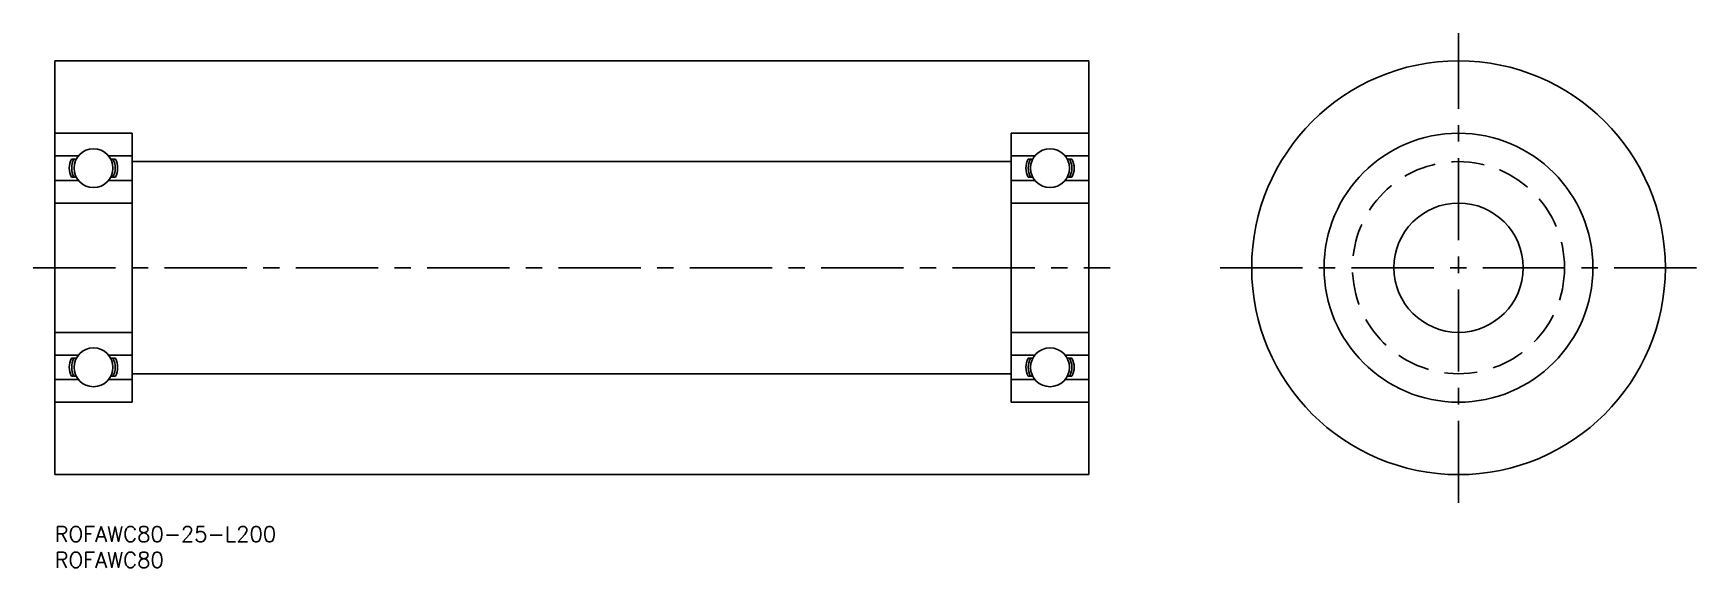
# Model space of a CAD drawing. Extents: x -4 to 318, y -8 to 95.
import ezdxf

# ---------------------------------------------------------------- set-up
doc = ezdxf.new("R2010")
doc.units = 0
doc.header["$LTSCALE"] = 0.5
doc.linetypes.add('CENTER', pattern=[50.8, 31.75, -6.35, 6.35, -6.35])
doc.linetypes.add('DASHED', pattern=[19.05, 12.7, -6.35])
for name, color, linetype in [('MSM_CENTER', 1, 'CENTER'), ('MSM_CONTINUOUS', 7, 'CONTINUOUS'), ('MSM_DASHED', 4, 'DASHED'), ('MSM_PART_NUMBER', 7, 'CONTINUOUS')]:
    doc.layers.add(name, color=color, linetype=linetype)
doc.styles.get("Standard").update_dxf_attribs({"font": 'txt.shx', "height": 3, "bigfont": 'bigfont.shx'})

# ---------------------------------------------------------------- blocks, each defined once
blk = doc.blocks.new('*U2')
at = {"layer": 'MSM_PART_NUMBER'}
blk.add_text('ROFAWC80-25-L200', height=3, dxfattribs=at).set_placement((0, -3))
blk = doc.blocks.new('*U3')
at = {"layer": 'MSM_PART_NUMBER'}
blk.add_text('ROFAWC80', height=3, dxfattribs=at).set_placement((0, -8))

msp = doc.modelspace()

# ---------------------------------------------------------------- linework, layer by layer
at = {"layer": 'MSM_CENTER'}
for p, q in [((271.5, 4.52), (271.5, 95.32)), ((-4.14, 50), (204.14, 50)), ((225.43, 50), (317.57, 50))]:
    msp.add_line(p, q, dxfattribs=at)
at = {"layer": 'MSM_CONTINUOUS'}
for p, q in [((0, 10), (0, 90)), ((0, 90), (200, 90)), ((200, 10), (200, 90)), ((0, 76), (15, 76)), ((15, 24), (15, 76)), ((185, 24), (185, 76)), ((200, 76), (185, 76)), ((0, 71.62), (4.58, 71.62)), ((3.25, 70.99), (4.16, 70.99)), ((15, 71.62), (10.42, 71.62)), ((11.74, 70.99), (10.84, 70.99)), ((185, 71.62), (189.58, 71.62)), ((188.25, 70.99), (189.16, 70.99)), ((200, 71.62), (195.42, 71.62)), ((196.74, 70.99), (195.84, 70.99)), ((15, 70.5), (185, 70.5)), ((0, 66.88), (4.58, 66.88)), ((3.25, 67.51), (4.16, 67.51)), ((15, 66.88), (10.42, 66.88)), ((11.74, 67.51), (10.84, 67.51)), ((185, 66.88), (189.58, 66.88)), ((188.25, 67.51), (189.16, 67.51)), ((200, 66.88), (195.42, 66.88)), ((196.74, 67.51), (195.84, 67.51)), ((0, 62.5), (15, 62.5)), ((200, 62.5), (185, 62.5)), ((0, 37.5), (15, 37.5)), ((200, 37.5), (185, 37.5)), ((0, 33.12), (4.58, 33.12)), ((3.25, 32.49), (4.16, 32.49)), ((15, 33.12), (10.42, 33.12)), ((11.74, 32.49), (10.84, 32.49)), ((185, 33.12), (189.58, 33.12)), ((188.25, 32.49), (189.16, 32.49)), ((200, 33.12), (195.42, 33.12)), ((196.74, 32.49), (195.84, 32.49)), ((3.25, 29.01), (4.16, 29.01)), ((11.74, 29.01), (10.84, 29.01)), ((15, 29.5), (185, 29.5)), ((188.25, 29.01), (189.16, 29.01)), ((196.74, 29.01), (195.84, 29.01)), ((0, 28.38), (4.58, 28.38)), ((15, 28.38), (10.42, 28.38)), ((185, 28.38), (189.58, 28.38)), ((200, 28.38), (195.42, 28.38)), ((0, 24), (15, 24)), ((200, 24), (185, 24)), ((0, 10), (200, 10))]:
    msp.add_line(p, q, dxfattribs=at)
for centre, radius in [((271.5, 50), 40), ((271.5, 50), 26), ((7.5, 69.25), 3.76), ((192.5, 69.25), 3.76), ((271.5, 50), 12.5), ((7.5, 30.75), 3.76), ((192.5, 30.75), 3.76)]:
    msp.add_circle(centre, radius, dxfattribs=at)
for centre, start, end in [((6.59, 69.25), 152.4689, 207.5307), ((7.05, 69.25), 152.469, 207.5305), ((7.95, 69.25), 332.4695, 27.531), ((8.41, 69.25), 332.4693, 27.5311), ((191.59, 69.25), 152.4689, 207.5307), ((192.05, 69.25), 152.469, 207.5305), ((192.95, 69.25), 332.4695, 27.531), ((193.41, 69.25), 332.4693, 27.5311), ((6.59, 30.75), 152.4693, 207.5311), ((7.05, 30.75), 152.4695, 207.531), ((7.95, 30.75), 332.469, 27.5305), ((8.41, 30.75), 332.4689, 27.5307), ((191.59, 30.75), 152.4693, 207.5311), ((192.05, 30.75), 152.4695, 207.531), ((192.95, 30.75), 332.469, 27.5305), ((193.41, 30.75), 332.4689, 27.5307)]:
    msp.add_arc(centre, 3.76, start, end, dxfattribs=at)
at = {"layer": 'MSM_DASHED'}
msp.add_circle((271.5, 50), 20.5, dxfattribs=at)

# ---------------------------------------------------------------- block references
at = {"layer": 'MSM_CONTINUOUS'}
for name in ['*U2', '*U3']:
    msp.add_blockref(name, (0, 0), dxfattribs=at)

doc.saveas('drawing.dxf')
